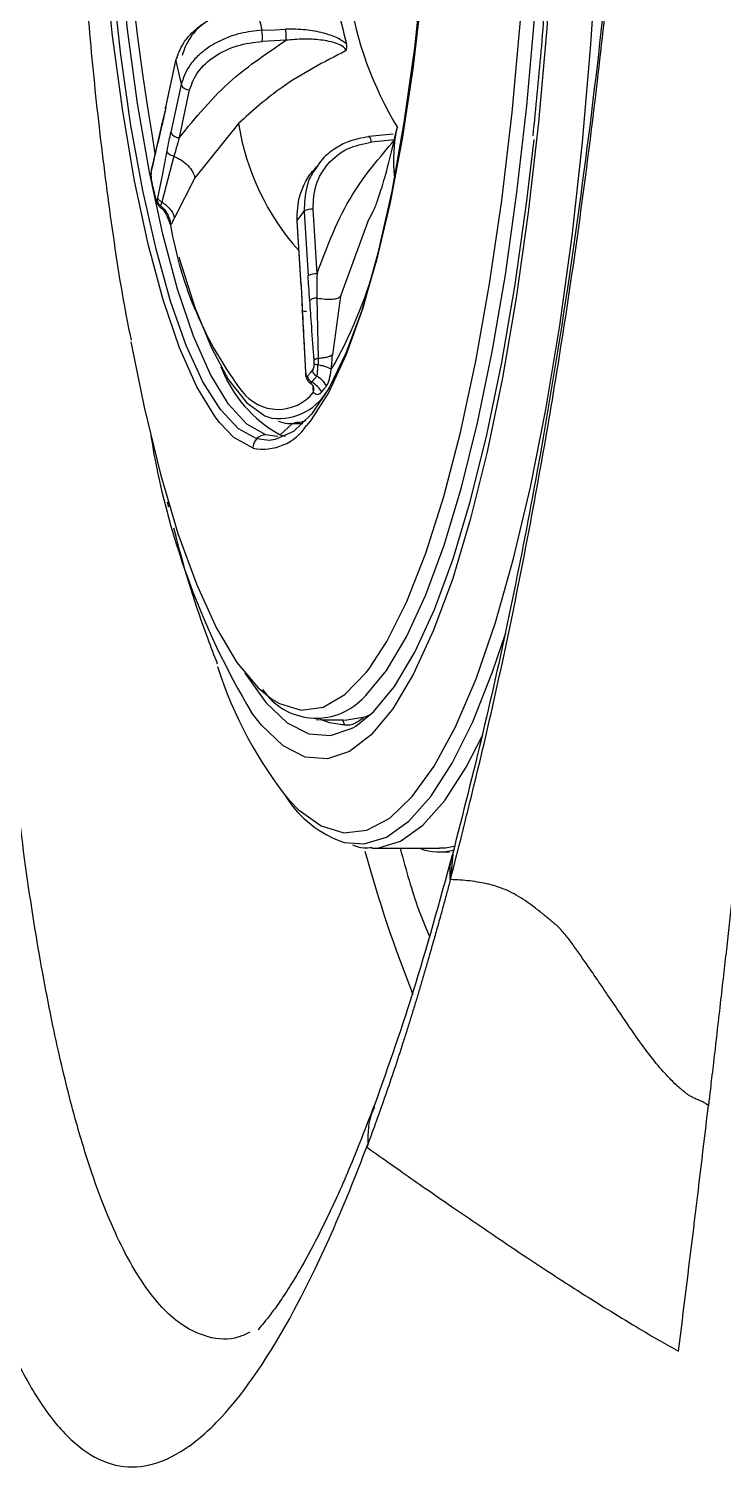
# Model space of a CAD drawing. Extents: x 525 to 613, y 487 to 635.
# Drawn here: x 602.63 to 603.692, y 541.475 to 543.681 of the extents above; entities that cross this region are included whole.
import ezdxf

# ---------------------------------------------------------------- set-up
doc = ezdxf.new("R2010")
doc.units = 0
doc.header["$MEASUREMENT"] = 0
doc.layers.add('1', color=4, linetype='Continuous')
doc.layers.add('STD TEST', color=3, linetype='Continuous')

# ---------------------------------------------------------------- blocks, each defined once
blk = doc.blocks.new('2023 VANGUARD')
at = {"layer": '1', "color": 3, "linetype": 'Continuous', "lineweight": 25}
for p, q in [((34.0636, -49.0274), (34.0272, -49.0291)), ((33.8949, -49.0564), (33.8792, -49.1297)), ((33.8792, -49.1322), (33.8949, -49.0589)), ((33.9029, -49.0949), (33.8873, -49.1682)), ((33.9003, -49.1764), (33.916, -49.1031)), ((33.8794, -49.1301), (33.8735, -49.1554)), ((33.8735, -49.1554), (33.8579, -49.2223)), ((33.9907, -49.1548), (33.9241, -49.2378)), ((34.2275, -49.1712), (34.1906, -49.1747)), ((34.2296, -49.1799), (34.1939, -49.1833)), ((33.892, -49.2049), (33.8734, -49.2751)), ((33.9241, -49.2378), (33.8926, -49.2994)), ((34.1103, -49.2207), (34.1067, -49.2254)), ((33.8583, -49.2464), (33.8638, -49.2708)), ((33.8836, -49.3024), (33.8868, -49.3102)), ((34.0801, -49.3038), (34.0861, -49.4026)), ((34.0864, -49.4019), (34.0804, -49.3031)), ((34.0912, -49.2893), (34.0972, -49.388)), ((34.1109, -49.3848), (34.1049, -49.2861)), ((34.1885, -49.3046), (34.1468, -49.4193)), ((34.1885, -49.3046), (34.1957, -49.2914)), ((34.087, -49.412), (34.0884, -49.4413)), ((34.1108, -49.4219), (34.1127, -49.5144)), ((34.1468, -49.4193), (34.1344, -49.509)), ((34.0884, -49.4413), (34.0931, -49.5348)), ((34.0982, -49.5502), (34.1054, -49.557)), ((34.0732, -49.6141), (34.0544, -49.6313)), ((34.0707, -49.6141), (34.0892, -49.6141)), ((34.0795, -49.6134), (34.0941, -49.6092)), ((34.0493, -49.6338), (34.0325, -49.6313)), ((34.0508, -49.6337), (34.0493, -49.6335)), ((34.0544, -49.6313), (34.0629, -49.6332)), ((34.0378, -49.6398), (34.0186, -49.6373)), ((33.8817, -49.7341), (33.8835, -49.7415)), ((34.1096, -50.0669), (34.1563, -50.0678)), ((34.124, -50.0672), (34.1255, -50.0679)), ((34.1507, -50.0679), (34.1255, -50.0679)), ((34.1487, -50.0748), (34.1529, -50.0748)), ((34.1487, -50.0748), (34.1602, -50.0757)), ((34.1529, -50.0748), (34.1506, -50.0675)), ((34.1552, -50.0756), (34.1529, -50.0757)), ((34.1952, -50.2642), (34.2984, -50.2642)), ((34.2984, -50.2696), (34.3135, -50.2696)), ((34.3185, -50.2732), (34.315, -50.3118))]:
    blk.add_line(p, q, dxfattribs=at)
at = {"layer": '1', "color": 3, "linetype": 'Continuous', "lineweight": 25, "flags": 128}
for points in [[(34.0186, -49.6373), (33.9905, -49.6219), (33.963, -49.5927), (33.9364, -49.5501), (33.9109, -49.4945), (33.8869, -49.4266), (33.8646, -49.3472), (33.8443, -49.2572), (33.8262, -49.1577), (33.8106, -49.0498), (33.7977, -48.9348)], [(34.2262, -47.6298), (34.2267, -47.6321), (34.2447, -47.7316), (34.2603, -47.8395), (34.2733, -47.9545), (34.2834, -48.0752), (34.2907, -48.2003), (34.295, -48.3282), (34.2962, -48.4575), (34.2944, -48.5866), (34.2895, -48.7141), (34.2817, -48.8384), (34.2709, -48.9581), (34.2574, -49.0718), (34.2413, -49.1781), (34.2228, -49.2758), (34.2021, -49.3638), (34.1795, -49.441), (34.1551, -49.5065), (34.1294, -49.5596), (34.1025, -49.5996), (34.0749, -49.6261), (34.0468, -49.6387), (34.0378, -49.6398)], [(33.9615, -49.6126), (33.9548, -49.6039), (33.927, -49.5579), (33.9004, -49.498), (33.8755, -49.4249), (33.8525, -49.3394), (33.8318, -49.2426), (33.8136, -49.1358), (33.798, -49.0204), (33.7854, -48.8976), (33.7759, -48.7692), (33.7696, -48.6367), (33.7665, -48.5018), (33.7668, -48.3662)], [(34.0325, -49.6313), (34.0036, -49.6152), (33.9753, -49.5844), (33.9479, -49.5392), (33.9218, -49.4803), (33.8973, -49.4084), (33.8747, -49.3243), (33.8543, -49.2292), (33.8364, -49.1242), (33.8211, -49.0107), (33.8087, -48.89), (33.7994, -48.7638), (33.7931, -48.6335), (33.7901, -48.5009), (33.7904, -48.3675)], [(34.2934, -48.5231), (34.2898, -48.6577), (34.283, -48.7897), (34.273, -48.9173), (34.2599, -49.039), (34.2439, -49.1532), (34.2253, -49.2585), (34.2042, -49.3535), (34.1809, -49.4372), (34.1557, -49.5083), (34.1289, -49.5661), (34.1009, -49.6098), (34.0949, -49.6171)], [(34.4831, -48.5538), (34.4793, -48.7084), (34.4725, -48.8607), (34.4626, -49.0094), (34.4497, -49.1533), (34.4341, -49.2912), (34.4157, -49.4218), (34.3947, -49.5441), (34.3714, -49.6571), (34.3459, -49.7596), (34.3185, -49.851), (34.2893, -49.9304), (34.2587, -49.9971), (34.2268, -50.0505), (34.194, -50.0903), (34.1606, -50.116), (34.1267, -50.1274), (34.0928, -50.1245), (34.0591, -50.1073), (34.0259, -50.0759), (34.0104, -50.0561)], [(34.1799, -50.0359), (34.1856, -50.0305), (34.2172, -49.9922), (34.2479, -49.9407), (34.2774, -49.8764), (34.3055, -49.8), (34.332, -49.7119), (34.3565, -49.613), (34.379, -49.5042), (34.3992, -49.3863), (34.4169, -49.2604), (34.432, -49.1276), (34.4444, -48.9889), (34.4539, -48.8455), (34.4605, -48.6988), (34.4641, -48.5499)], [(34.19, -49.9901), (34.2176, -49.9478), (34.2482, -49.8866), (34.2774, -49.8124), (34.305, -49.7258), (34.3306, -49.6276), (34.354, -49.5187), (34.3751, -49.4), (34.3937, -49.2727), (34.4095, -49.1379), (34.4224, -48.9969), (34.4324, -48.8508), (34.4392, -48.701), (34.443, -48.549)], [(34.0701, -50.1927), (34.0823, -50.205), (34.117, -50.2298), (34.1521, -50.2403), (34.1873, -50.2363), (34.2222, -50.2178), (34.2566, -50.1851), (34.2903, -50.1384), (34.3229, -50.0781), (34.3542, -50.0046), (34.3839, -49.9185), (34.4118, -49.8206), (34.4377, -49.7115), (34.4613, -49.5923), (34.4826, -49.4639), (34.5012, -49.3272), (34.5171, -49.1834), (34.5301, -49.0337), (34.5401, -48.8793), (34.5471, -48.7213), (34.5509, -48.5611)], [(34.0264, -49.0121), (34.0468, -49.0112), (34.0628, -49.0105)], [(33.8792, -49.1322), (33.8791, -49.1306), (33.8792, -49.1297)], [(34.1701, -50.0771), (34.1973, -50.0553), (34.2294, -50.0164), (34.2605, -49.9641), (34.2905, -49.8988), (34.3191, -49.8211), (34.3459, -49.7317), (34.3709, -49.6313), (34.3937, -49.5207), (34.4142, -49.401), (34.4322, -49.2732), (34.4433, -49.1791)], [(34.1906, -49.1747), (34.1904, -49.1748), (34.1899, -49.1753)], [(34.0801, -49.3038), (34.0801, -49.3037), (34.0804, -49.3031)], [(33.8999, -49.3593), (33.9007, -49.3622), (33.9241, -49.4365), (33.9492, -49.4983), (33.9756, -49.5469), (34.003, -49.5816), (34.0311, -49.602), (34.042, -49.606)], [(34.0864, -49.4019), (34.0861, -49.4025), (34.0861, -49.4026)], [(34.0861, -49.4026), (34.0863, -49.4031), (34.0865, -49.4033)], [(33.8261, -49.4892), (33.8464, -49.5892), (33.8713, -49.6914), (33.8981, -49.7823), (33.9268, -49.8611), (33.9569, -49.9271), (33.9882, -49.9796), (34.0206, -50.0183), (34.0419, -50.0358)], [(34.013, -49.6516), (33.9836, -49.6352), (33.9615, -49.6126)], [(34.0707, -49.6141), (34.0736, -49.6141), (34.0795, -49.6134)], [(34.1527, -50.2551), (34.183, -50.2573), (34.2174, -50.2469), (34.2515, -50.2227), (34.285, -50.1851), (34.3177, -50.1341), (34.3493, -50.0704), (34.3795, -49.9942), (34.3996, -49.9345)], [(34.0006, -49.9962), (34.001, -49.9968), (34.0327, -50.0412), (34.0652, -50.0719), (34.0982, -50.0888), (34.1314, -50.0916), (34.1645, -50.0804), (34.1701, -50.0771)], [(34.0419, -50.0358), (34.0535, -50.0427), (34.0868, -50.0526), (34.1202, -50.048), (34.1533, -50.0288), (34.1859, -49.9953), (34.19, -49.9901)], [(34.1529, -50.0757), (34.1298, -50.0722), (34.1164, -50.0671)], [(34.1923, -50.06), (34.1843, -50.0632), (34.1563, -50.0678)], [(34.1953, -50.2642), (34.204, -50.2637), (34.2386, -50.2533), (34.2728, -50.229), (34.3064, -50.1912), (34.3392, -50.1401), (34.3644, -50.0905)], [(34.3228, -50.2607), (34.3073, -50.2637), (34.2984, -50.2642)], [(34.3149, -50.312), (34.3148, -50.2911), (34.3177, -50.275)]]:
    blk.add_lwpolyline(points, dxfattribs=at)
at = {"layer": '1', "color": 3, "linetype": 'Continuous', "lineweight": 25}
for centre, radius, start, end in [((38.2708, -48.4522), 4.471, 177.0679, 189.6381), ((35.2827, -48.7114), 1.2917, 191.6919, 193.4608), ((35.2815, -48.7314), 1.1651, 191.872, 195.0022), ((34.7048, -48.8746), 0.551, 188.5832, 211.2964), ((33.9573, -49.0239), 0.0701, 355.8022, 9.7204), ((33.9008, -49.0577), 0.006, 123.508, 191.7397), ((35.3532, -48.7524), 1.4902, 191.8679, 193.2848), ((33.9152, -49.0899), 0.0133, 202.0791, 273.3533), ((33.8996, -49.1632), 0.0133, 202.0794, 273.354), ((34.3672, -49.0955), 0.3811, 188.9443, 221.7512), ((34.477, -49.2109), 0.249, 168.1488, 186.0876), ((34.1845, -49.182), 0.0095, 352.0678, 49.9171), ((33.9583, -49.1968), 0.1619, 318.9589, 325.1851), ((34.103, -49.3088), 0.0229, 85.1475, 121.0037), ((34.4672, -49.2118), 0.5888, 189.6278, 216.8787), ((33.5409, -49.1899), 0.6833, 330.0125, 344.6958), ((34.109, -49.4076), 0.0229, 85.1473, 121.0034), ((34.1515, -49.4555), 0.2009, 200.9271, 241.0974), ((34.0514, -49.523), 0.0693, 217.3932, 320.9978), ((34.0515, -49.5183), 0.0882, 263.8501, 333.0982), ((35.0479, -49.4392), 1.207, 189.2341, 210.7358), ((34.0281, -49.573), 0.0801, 259.1173, 326.5685), ((34.0325, -49.6506), 0.0193, 90.2228, 136.3731), ((34.0331, -49.6512), 0.0202, 136.2137, 181.0018), ((34.5554, -49.7983), 0.6254, 197.4458, 219.0991), ((34.1098, -49.966), 0.099, 213.9729, 315.0775), ((34.2055, -50.0956), 0.1681, 212.1745, 251.6878), ((36.1669, -49.7264), 2.0555, 195.2954, 201.741), ((34.2984, -50.1795), 0.0901, 250.0308, 284.6459)]:
    blk.add_arc(centre, radius, start, end, dxfattribs=at)
for points, knots in [([(35.0078, -45.5697), (35.0077, -45.7831), (35.0062, -45.9963), (35, -46.4227), (34.9953, -46.6358), (34.9765, -47.275), (34.9577, -47.7009), (34.9076, -48.5536), (34.8761, -48.9804), (34.8203, -49.6145), (34.8002, -49.8251), (34.7724, -50.0944), (34.7638, -50.1755), (34.7554, -50.2544), (34.7497, -50.3063), (34.747, -50.3318), (34.7414, -50.382), (34.7373, -50.4195), (34.7327, -50.4604), (34.7294, -50.4887), (34.7277, -50.5036), (34.7225, -50.5496), (34.7188, -50.5813), (34.7144, -50.6194), (34.7124, -50.6361), (34.7111, -50.6474), (34.7104, -50.6536), (34.7101, -50.6559), (34.7099, -50.6578)], [0, 0, 0, 0, 0.125, 0.125, 0.25, 0.25, 0.5, 0.5, 0.75, 0.75, 0.875, 0.875, 0.90625, 0.921875, 0.921875, 0.9375, 0.9375, 0.953125, 0.960938, 0.960938, 0.96875, 0.96875, 0.984375, 0.984375, 0.992188, 0.996094, 0.996094, 1, 1, 1, 1]), ([(34.315, -50.3118), (34.3211, -50.2888), (34.3271, -50.2652), (34.3334, -50.2405), (34.3337, -50.2391), (34.3345, -50.2361), (34.3349, -50.2342), (34.3361, -50.2291), (34.3368, -50.2261), (34.3391, -50.2169), (34.3406, -50.2109), (34.3451, -50.1929), (34.3481, -50.1808), (34.3629, -50.1201), (34.3745, -50.0708), (34.4081, -49.9193), (34.4293, -49.8133), (34.4692, -49.5926), (34.4876, -49.4794), (34.5208, -49.2492), (34.5357, -49.1318), (34.5622, -48.8927), (34.5739, -48.7701), (34.5931, -48.5266), (34.6008, -48.4053), (34.6123, -48.1638), (34.6162, -48.0435), (34.62, -47.8041), (34.62, -47.6868), (34.6159, -47.4592), (34.612, -47.3486), (34.6003, -47.1337), (34.5925, -47.0287), (34.564, -46.7321), (34.5382, -46.5561), (34.4735, -46.2494), (34.4359, -46.1252), (34.3725, -45.9826), (34.3501, -45.9424), (34.304, -45.8791), (34.2804, -45.8558), (34.2317, -45.8254), (34.2067, -45.8184), (34.1555, -45.8214), (34.1299, -45.8313), (34.0785, -45.8676), (34.0528, -45.8938), (34.001, -45.9629), (33.975, -46.0061), (33.9244, -46.1064), (33.8995, -46.1639), (33.8629, -46.2608), (33.8508, -46.295), (33.8268, -46.3669), (33.8149, -46.4048), (33.7564, -46.6021), (33.7133, -46.7819), (33.6638, -47.0338), (33.6541, -47.0857), (33.6353, -47.1914), (33.6262, -47.245), (33.5999, -47.4082), (33.5836, -47.52), (33.561, -47.6922), (33.5538, -47.7503), (33.5399, -47.8682), (33.5333, -47.9281), (33.5145, -48.1086), (33.5034, -48.2292), (33.4843, -48.4713), (33.4762, -48.5926), (33.4662, -48.7752), (33.4632, -48.8363), (33.458, -48.9574), (33.4558, -49.0174), (33.4522, -49.1362), (33.4509, -49.1951), (33.4495, -49.2819), (33.4491, -49.3105), (33.4485, -49.3538), (33.4484, -49.3682), (33.4481, -49.3973), (33.448, -49.4116), (33.4479, -49.4346), (33.4478, -49.443), (33.4478, -49.4593), (33.448, -49.4658), (33.4484, -49.4868), (33.4487, -49.5009), (33.4496, -49.5432), (33.4503, -49.5713), (33.4528, -49.655), (33.4549, -49.7101), (33.4575, -49.7646)], [0, 0, 0, 0, 0.007813, 0.007813, 0.008301, 0.008301, 0.008789, 0.008789, 0.009766, 0.009766, 0.011719, 0.011719, 0.015625, 0.015625, 0.03125, 0.03125, 0.0625, 0.0625, 0.09375, 0.09375, 0.125, 0.125, 0.15625, 0.15625, 0.1875, 0.1875, 0.21875, 0.21875, 0.25, 0.25, 0.28125, 0.28125, 0.3125, 0.3125, 0.375, 0.375, 0.4375, 0.4375, 0.46875, 0.46875, 0.5, 0.5, 0.53125, 0.53125, 0.5625, 0.5625, 0.59375, 0.59375, 0.625, 0.625, 0.65625, 0.65625, 0.671875, 0.671875, 0.6875, 0.6875, 0.75, 0.75, 0.765625, 0.765625, 0.78125, 0.78125, 0.8125, 0.8125, 0.828125, 0.828125, 0.84375, 0.84375, 0.875, 0.875, 0.90625, 0.90625, 0.921875, 0.921875, 0.9375, 0.9375, 0.953125, 0.953125, 0.960937, 0.960937, 0.964844, 0.964844, 0.96875, 0.96875, 0.970703, 0.970703, 0.972656, 0.972656, 0.976562, 0.976562, 0.984375, 0.984375, 1, 1, 1, 1]), ([(33.6397, -49.6728), (33.638, -49.6229), (33.6346, -49.5226), (33.6315, -49.3665), (33.635, -49.2066), (33.6404, -49.0404), (33.6477, -48.8746), (33.6572, -48.7067), (33.6683, -48.5423), (33.6833, -48.3537), (33.7027, -48.1475), (33.7271, -47.9273), (33.7591, -47.6774), (33.8005, -47.403), (33.8534, -47.1141), (33.9112, -46.8517), (33.9668, -46.6449), (34.0182, -46.4854), (34.064, -46.3647), (34.1179, -46.2463), (34.1805, -46.1423), (34.2434, -46.0766), (34.2986, -46.0495), (34.3365, -46.0438), (34.3581, -46.0535), (34.3644, -46.0564)], [0, 0, 0, 0, 0.031903, 0.064183, 0.096039, 0.127949, 0.16218, 0.19234, 0.224594, 0.256365, 0.300365, 0.343172, 0.384805, 0.449361, 0.513053, 0.576291, 0.640041, 0.682863, 0.72594, 0.769283, 0.831973, 0.895632, 0.938644, 0.982114, 1, 1, 1, 1]), ([(34.3712, -46.0575), (34.3708, -46.0574), (34.368, -46.0565), (34.3746, -46.0649), (34.3923, -46.0949), (34.4139, -46.1399), (34.4381, -46.2015), (34.465, -46.2853), (34.4913, -46.3856), (34.5142, -46.4917), (34.5334, -46.5971), (34.5495, -46.7), (34.5641, -46.8098), (34.5775, -46.9302), (34.5895, -47.0614), (34.5998, -47.2056), (34.6087, -47.3762), (34.615, -47.5803), (34.6167, -47.8213), (34.6124, -48.0727), (34.6021, -48.3268), (34.5867, -48.5771), (34.5642, -48.8444), (34.5337, -49.1251), (34.4943, -49.4151), (34.4512, -49.6743), (34.4072, -49.8997), (34.3645, -50.0921), (34.3338, -50.2121), (34.3181, -50.2734)], [0, 0, 0, 0, 0.0069333, 0.0434323, 0.0729031, 0.1002979, 0.1362254, 0.1716352, 0.205769, 0.2413359, 0.2702476, 0.2943547, 0.3208509, 0.3505301, 0.377809, 0.4075772, 0.44199, 0.4817545, 0.5271877, 0.5783649, 0.6200715, 0.664829, 0.7130184, 0.764177, 0.8181366, 0.8755975, 0.9156528, 0.9569035, 1, 1, 1, 1]), ([(33.7392, -48.347), (33.7391, -48.3521), (33.7378, -48.4086), (33.7384, -48.5172), (33.7415, -48.6719), (33.7485, -48.8262), (33.7591, -48.9801), (33.7736, -49.1343), (33.7931, -49.2896), (33.8104, -49.4076), (33.8235, -49.4725), (33.8264, -49.4866)], [0, 0, 0, 0, 0.012815, 0.142958, 0.273142, 0.403999, 0.536524, 0.671947, 0.811958, 0.959119, 1, 1, 1, 1]), ([(34.4771, -48.5524), (34.4767, -48.5775), (34.4755, -48.6502), (34.4714, -48.7696), (34.4639, -48.9089), (34.4541, -49.0445), (34.4454, -49.1308), (34.4411, -49.1736)], [0, 0, 0, 0, 0.116521, 0.338117, 0.559723, 0.78126, 1, 1, 1, 1]), ([(33.8949, -49.0589), (33.8981, -49.0495), (33.9031, -49.0347), (33.9194, -49.0155), (33.9377, -49.0002), (33.9603, -48.9876), (33.9878, -48.9773), (34.0068, -48.9747), (34.0177, -48.9732)], [0, 0, 0, 0, 0.223173, 0.354792, 0.499492, 0.670253, 0.81071, 1, 1, 1, 1]), ([(33.9641, -48.9876), (33.9566, -48.9911), (33.9373, -48.9999), (33.9146, -49.0226), (33.9077, -49.0413), (33.9043, -49.0506)], [0, 0, 0, 0, 0.241998, 0.62174, 1, 1, 1, 1]), ([(34.0264, -49.0121), (34.0154, -49.0133), (33.9963, -49.0153), (33.9687, -49.0247), (33.9459, -49.0367), (33.9276, -49.0517), (33.9112, -49.0706), (33.9061, -49.0855), (33.9029, -49.0949)], [0, 0, 0, 0, 0.189178, 0.329349, 0.49967, 0.644705, 0.776575, 1, 1, 1, 1]), ([(34.1561, -49.033), (34.1516, -49.0298), (34.1416, -49.0227), (34.1195, -49.0157), (34.0927, -49.0105), (34.0732, -49.0105), (34.0628, -49.0105)], [0, 0, 0, 0, 0.192524, 0.423609, 0.694681, 1, 1, 1, 1]), ([(33.9003, -49.1764), (33.9253, -49.1456), (33.9698, -49.0905), (34.035, -49.0467), (34.0636, -49.0274)], [0, 0, 0, 0, 0.5597984, 1, 1, 1, 1]), ([(33.916, -49.1031), (33.9194, -49.0937), (33.9262, -49.075), (33.9529, -49.0511), (33.9879, -49.0339), (34.0141, -49.0307), (34.0272, -49.0291)], [0, 0, 0, 0, 0.249644, 0.500118, 0.750531, 1, 1, 1, 1]), ([(34.1556, -49.0431), (34.155, -49.0419), (34.1539, -49.0397), (34.149, -49.0358), (34.1372, -49.0304), (34.1165, -49.0265), (34.0902, -49.0248), (34.0725, -49.0266), (34.0636, -49.0274)], [0, 0, 0, 0, 0.055233, 0.112021, 0.232223, 0.484688, 0.742737, 1, 1, 1, 1]), ([(34.1556, -49.0431), (34.156, -49.0413), (34.157, -49.0377), (34.1564, -49.0345), (34.1561, -49.033)], [0, 0, 0, 0, 0.492897, 1, 1, 1, 1]), ([(34.1556, -49.0431), (34.1214, -49.0608), (34.0596, -49.0929), (34.012, -49.1356), (33.9907, -49.1548)], [0, 0, 0, 0, 0.5525, 1, 1, 1, 1]), ([(33.8792, -49.1322), (33.8781, -49.1374), (33.8761, -49.1467), (33.8739, -49.1556), (33.873, -49.1595)], [0, 0, 0, 0, 0.559985, 1, 1, 1, 1]), ([(33.873, -49.1595), (33.8701, -49.1716), (33.8649, -49.1932), (33.86, -49.2156), (33.8578, -49.2255)], [0, 0, 0, 0, 0.5599965, 1, 1, 1, 1]), ([(33.8742, -49.1544), (33.8737, -49.1551), (33.8727, -49.1567), (33.8729, -49.1585), (33.873, -49.1595)], [0, 0, 0, 0, 0.483709, 1, 1, 1, 1]), ([(33.8815, -49.1974), (33.8825, -49.1918), (33.8844, -49.1819), (33.8864, -49.1724), (33.8873, -49.1682)], [0, 0, 0, 0, 0.559985, 1, 1, 1, 1]), ([(34.2334, -49.1593), (34.2309, -49.1703), (34.2244, -49.2), (34.2145, -49.2374), (34.2048, -49.2683), (34.1987, -49.2851), (34.1953, -49.2922), (34.1961, -49.2906), (34.1962, -49.2904)], [0, 0, 0, 0, 0.146697, 0.394001, 0.602193, 0.79553, 0.975166, 1, 1, 1, 1]), ([(33.9003, -49.1764), (33.8987, -49.1816), (33.8958, -49.1909), (33.8932, -49.2006), (33.892, -49.2049)], [0, 0, 0, 0, 0.558531, 1, 1, 1, 1]), ([(34.1049, -49.2861), (34.1055, -49.2734), (34.1068, -49.248), (34.1264, -49.2152), (34.1561, -49.191), (34.1813, -49.1859), (34.1939, -49.1833)], [0, 0, 0, 0, 0.249644, 0.500118, 0.750531, 1, 1, 1, 1]), ([(34.1899, -49.1753), (34.1793, -49.1771), (34.1608, -49.1803), (34.1362, -49.1938), (34.1191, -49.2079), (34.1115, -49.2198), (34.109, -49.2237)], [0, 0, 0, 0, 0.323868, 0.563836, 0.855422, 1, 1, 1, 1]), ([(34.1109, -49.3848), (34.1267, -49.3427), (34.1548, -49.2674), (34.2068, -49.2067), (34.2296, -49.1799)], [0, 0, 0, 0, 0.5597984, 1, 1, 1, 1]), ([(33.8674, -49.2687), (33.8701, -49.2556), (33.8748, -49.2322), (33.8794, -49.2081), (33.8815, -49.1974)], [0, 0, 0, 0, 0.559998, 1, 1, 1, 1]), ([(33.892, -49.2049), (33.8907, -49.2046), (33.8882, -49.204), (33.8849, -49.2022), (33.8824, -49.1999), (33.8818, -49.1982), (33.8815, -49.1974)], [0, 0, 0, 0, 0.243098, 0.5, 0.756902, 1, 1, 1, 1]), ([(33.892, -49.2049), (33.8958, -49.2067), (33.9037, -49.2105), (33.9137, -49.2189), (33.9211, -49.2283), (33.9231, -49.2343), (33.924, -49.2373)], [0, 0, 0, 0, 0.25014, 0.509445, 0.763638, 1, 1, 1, 1]), ([(33.8569, -49.2289), (33.8569, -49.2306), (33.8567, -49.2339), (33.857, -49.2389), (33.8576, -49.2431), (33.8581, -49.2454), (33.8584, -49.2465)], [0, 0, 0, 0, 0.274401, 0.526047, 0.769779, 1, 1, 1, 1]), ([(33.8579, -49.2223), (33.8577, -49.2234), (33.8573, -49.2254), (33.857, -49.2278), (33.8569, -49.229)], [0, 0, 0, 0, 0.506939, 1, 1, 1, 1]), ([(33.8581, -49.2431), (33.8579, -49.242), (33.8575, -49.2398), (33.8571, -49.2363), (33.857, -49.233), (33.8571, -49.2311), (33.8571, -49.2302)], [0, 0, 0, 0, 0.316237, 0.605106, 0.810922, 1, 1, 1, 1]), ([(33.8578, -49.2255), (33.8576, -49.2263), (33.8573, -49.2277), (33.8572, -49.2295), (33.8571, -49.2302)], [0, 0, 0, 0, 0.557139, 1, 1, 1, 1]), ([(33.924, -49.2373), (33.9241, -49.2374), (33.9241, -49.2376), (33.9241, -49.2378), (33.9241, -49.2378)], [0, 0, 0, 0, 0.5609952, 1, 1, 1, 1]), ([(34.0804, -49.3031), (34.0808, -49.2905), (34.0814, -49.2704), (34.0924, -49.2452), (34.1002, -49.2312), (34.1066, -49.2257), (34.107, -49.2253)], [0, 0, 0, 0, 0.438068, 0.696422, 0.980456, 1, 1, 1, 1]), ([(34.109, -49.2237), (34.1071, -49.2264), (34.1008, -49.2349), (34.0925, -49.2568), (34.0917, -49.2767), (34.0912, -49.2893)], [0, 0, 0, 0, 0.145676, 0.462763, 1, 1, 1, 1]), ([(33.8635, -49.2675), (33.8625, -49.2629), (33.8607, -49.2548), (33.8589, -49.2467), (33.8581, -49.2431)], [0, 0, 0, 0, 0.56, 1, 1, 1, 1]), ([(33.8677, -49.2748), (33.867, -49.2744), (33.8655, -49.2735), (33.8641, -49.2717), (33.8633, -49.2697), (33.8635, -49.2682), (33.8635, -49.2675)], [0, 0, 0, 0, 0.245697, 0.5, 0.754303, 1, 1, 1, 1]), ([(33.8664, -49.2718), (33.8661, -49.2721), (33.8656, -49.2726), (33.8646, -49.2712), (33.8639, -49.2689), (33.8635, -49.2675)], [0, 0, 0, 0, 0.2433451, 0.5159671, 1, 1, 1, 1]), ([(33.8638, -49.2708), (33.8641, -49.2718), (33.8648, -49.2739), (33.8661, -49.2768), (33.8676, -49.2794), (33.8686, -49.2806), (33.8691, -49.2812)], [0, 0, 0, 0, 0.232182, 0.477003, 0.731479, 1, 1, 1, 1]), ([(33.8664, -49.2718), (33.8666, -49.2714), (33.867, -49.2706), (33.8673, -49.2693), (33.8674, -49.2687)], [0, 0, 0, 0, 0.562763, 1, 1, 1, 1]), ([(33.8712, -49.2803), (33.8705, -49.2797), (33.8692, -49.2786), (33.8678, -49.2765), (33.8667, -49.2742), (33.8665, -49.2726), (33.8664, -49.2718)], [0, 0, 0, 0, 0.247007, 0.5, 0.752993, 1, 1, 1, 1]), ([(33.8734, -49.2751), (33.8726, -49.2747), (33.8711, -49.2739), (33.8693, -49.2723), (33.868, -49.2705), (33.8676, -49.2693), (33.8674, -49.2687)], [0, 0, 0, 0, 0.246698, 0.5, 0.753302, 1, 1, 1, 1]), ([(33.8682, -49.2803), (33.8718, -49.2834), (33.879, -49.2895), (33.882, -49.2984), (33.8835, -49.3027)], [0, 0, 0, 0, 0.506859, 1, 1, 1, 1]), ([(33.8693, -49.2811), (33.8694, -49.2813), (33.8698, -49.282), (33.8706, -49.281), (33.8712, -49.2803)], [0, 0, 0, 0, 0.28405, 1, 1, 1, 1]), ([(33.8734, -49.2751), (33.873, -49.2762), (33.8723, -49.2784), (33.8716, -49.2797), (33.8712, -49.2803)], [0, 0, 0, 0, 0.503013, 1, 1, 1, 1]), ([(33.8712, -49.2803), (33.8734, -49.2823), (33.8778, -49.2863), (33.8826, -49.2938), (33.8859, -49.3019), (33.8865, -49.3075), (33.8868, -49.3102)], [0, 0, 0, 0, 0.249676, 0.503855, 0.756033, 1, 1, 1, 1]), ([(33.8734, -49.2751), (33.8759, -49.2767), (33.8808, -49.28), (33.8866, -49.2862), (33.8909, -49.2927), (33.8921, -49.2972), (33.8926, -49.2994)], [0, 0, 0, 0, 0.249775, 0.504218, 0.756467, 1, 1, 1, 1]), ([(33.8868, -49.3102), (33.8878, -49.309), (33.8897, -49.3065), (33.8917, -49.3017), (33.8926, -49.2994)], [0, 0, 0, 0, 0.504199, 1, 1, 1, 1]), ([(34.0998, -49.4257), (34.0993, -49.4187), (34.0984, -49.4062), (34.0976, -49.3936), (34.0972, -49.388)], [0, 0, 0, 0, 0.559985, 1, 1, 1, 1]), ([(34.1109, -49.3848), (34.1108, -49.3918), (34.1107, -49.4042), (34.1108, -49.4165), (34.1108, -49.4219)], [0, 0, 0, 0, 0.558531, 1, 1, 1, 1]), ([(34.0864, -49.4019), (34.0868, -49.409), (34.0876, -49.4218), (34.0882, -49.4346), (34.0884, -49.4403)], [0, 0, 0, 0, 0.559985, 1, 1, 1, 1]), ([(34.1108, -49.4219), (34.1096, -49.422), (34.107, -49.4223), (34.1036, -49.4232), (34.101, -49.4244), (34.1002, -49.4253), (34.0998, -49.4257)], [0, 0, 0, 0, 0.243098, 0.5, 0.756902, 1, 1, 1, 1]), ([(34.1063, -49.5171), (34.1051, -49.4999), (34.1031, -49.4693), (34.1008, -49.439), (34.0998, -49.4257)], [0, 0, 0, 0, 0.559998, 1, 1, 1, 1]), ([(34.1108, -49.4219), (34.1151, -49.4226), (34.1238, -49.4239), (34.135, -49.4239), (34.1433, -49.4224), (34.1457, -49.4203), (34.1468, -49.4193)], [0, 0, 0, 0, 0.250711, 0.510511, 0.764609, 1, 1, 1, 1]), ([(34.0946, -49.4427), (34.0936, -49.4426), (34.0914, -49.4424), (34.0891, -49.4418), (34.088, -49.4411), (34.0883, -49.4406), (34.0884, -49.4403)], [0, 0, 0, 0, 0.243098, 0.5, 0.756902, 1, 1, 1, 1]), ([(34.0884, -49.4403), (34.0893, -49.4578), (34.0908, -49.4891), (34.0925, -49.5201), (34.0933, -49.5338)], [0, 0, 0, 0, 0.559997, 1, 1, 1, 1]), ([(34.1064, -49.5228), (34.1063, -49.5239), (34.1061, -49.5262), (34.1053, -49.5297), (34.1046, -49.531), (34.1041, -49.5318)], [0, 0, 0, 0, 0.24307, 0.51589, 1, 1, 1, 1]), ([(34.1127, -49.5144), (34.112, -49.5146), (34.1104, -49.5149), (34.1085, -49.5156), (34.107, -49.5163), (34.1065, -49.5168), (34.1063, -49.5171)], [0, 0, 0, 0, 0.246698, 0.5, 0.753302, 1, 1, 1, 1]), ([(34.1064, -49.5228), (34.1064, -49.5217), (34.1064, -49.5198), (34.1063, -49.5179), (34.1063, -49.5171)], [0, 0, 0, 0, 0.562739, 1, 1, 1, 1]), ([(34.1124, -49.5243), (34.1117, -49.5242), (34.1102, -49.524), (34.1084, -49.5236), (34.1071, -49.5232), (34.1066, -49.5229), (34.1064, -49.5228)], [0, 0, 0, 0, 0.247007, 0.5, 0.752993, 1, 1, 1, 1]), ([(34.1105, -49.5416), (34.1107, -49.541), (34.1114, -49.5398), (34.1117, -49.5364), (34.1119, -49.5312), (34.1122, -49.5267), (34.1124, -49.5243)], [0, 0, 0, 0, 0.210352, 0.445074, 0.702847, 1, 1, 1, 1]), ([(34.1127, -49.5144), (34.1127, -49.5161), (34.1127, -49.5193), (34.1125, -49.5226), (34.1124, -49.5243)], [0, 0, 0, 0, 0.505655, 1, 1, 1, 1]), ([(34.1327, -49.5314), (34.132, -49.5308), (34.1305, -49.5296), (34.126, -49.5277), (34.12, -49.5259), (34.1149, -49.5248), (34.1124, -49.5243)], [0, 0, 0, 0, 0.243967, 0.496145, 0.750324, 1, 1, 1, 1]), ([(34.1344, -49.509), (34.1336, -49.5096), (34.132, -49.5109), (34.1271, -49.5125), (34.1207, -49.5137), (34.1154, -49.5142), (34.1127, -49.5144)], [0, 0, 0, 0, 0.243533, 0.495782, 0.750225, 1, 1, 1, 1]), ([(34.1327, -49.5314), (34.133, -49.5277), (34.1337, -49.5202), (34.1342, -49.5127), (34.1344, -49.509)], [0, 0, 0, 0, 0.504199, 1, 1, 1, 1]), ([(34.0931, -49.5347), (34.0932, -49.536), (34.0934, -49.5384), (34.0937, -49.5405), (34.0939, -49.5415)], [0, 0, 0, 0, 0.498112, 1, 1, 1, 1]), ([(34.0933, -49.5338), (34.0934, -49.5348), (34.0935, -49.5366), (34.0937, -49.5381), (34.0939, -49.5388)], [0, 0, 0, 0, 0.557135, 1, 1, 1, 1]), ([(34.0965, -49.5447), (34.096, -49.5443), (34.095, -49.5435), (34.094, -49.5421), (34.0936, -49.5405), (34.0938, -49.5393), (34.0939, -49.5388)], [0, 0, 0, 0, 0.247007, 0.5, 0.752993, 1, 1, 1, 1]), ([(34.0968, -49.5412), (34.0965, -49.5415), (34.0958, -49.5421), (34.095, -49.5418), (34.0943, -49.5407), (34.094, -49.5394), (34.0939, -49.5388)], [0, 0, 0, 0, 0.316144, 0.604812, 0.810522, 1, 1, 1, 1]), ([(34.0939, -49.5415), (34.0942, -49.5425), (34.0947, -49.5446), (34.096, -49.5473), (34.0976, -49.5498), (34.0989, -49.5509), (34.0996, -49.5515)], [0, 0, 0, 0, 0.236171, 0.483358, 0.73891, 1, 1, 1, 1]), ([(34.1041, -49.5318), (34.1028, -49.5336), (34.1003, -49.5367), (34.0979, -49.5398), (34.0968, -49.5412)], [0, 0, 0, 0, 0.5599999, 1, 1, 1, 1]), ([(34.1031, -49.551), (34.1023, -49.5505), (34.1005, -49.5494), (34.0986, -49.5469), (34.0972, -49.5441), (34.0969, -49.5422), (34.0968, -49.5412)], [0, 0, 0, 0, 0.245697, 0.5, 0.754303, 1, 1, 1, 1]), ([(34.1031, -49.551), (34.1045, -49.5493), (34.1069, -49.5461), (34.1094, -49.543), (34.1105, -49.5416)], [0, 0, 0, 0, 0.559999, 1, 1, 1, 1]), ([(34.1105, -49.5416), (34.1096, -49.5411), (34.1079, -49.5399), (34.1059, -49.5375), (34.1045, -49.5347), (34.1043, -49.5328), (34.1041, -49.5318)], [0, 0, 0, 0, 0.2456965, 0.5, 0.7543034, 1, 1, 1, 1]), ([(34.1256, -49.5562), (34.1236, -49.5533), (34.1195, -49.5475), (34.1135, -49.5436), (34.1105, -49.5416)], [0, 0, 0, 0, 0.497194, 1, 1, 1, 1]), ([(34.1256, -49.5562), (34.1272, -49.5534), (34.13, -49.548), (34.1318, -49.5367), (34.1327, -49.5314)], [0, 0, 0, 0, 0.531998, 1, 1, 1, 1]), ([(34.0998, -49.5516), (34.1004, -49.5518), (34.1017, -49.5523), (34.1027, -49.5514), (34.1031, -49.551)], [0, 0, 0, 0, 0.527063, 1, 1, 1, 1]), ([(34.1184, -49.5655), (34.1163, -49.5626), (34.1122, -49.5568), (34.1061, -49.553), (34.1031, -49.551)], [0, 0, 0, 0, 0.497192, 1, 1, 1, 1]), ([(34.1043, -49.556), (34.1043, -49.5566), (34.1044, -49.5606), (34.1048, -49.5639), (34.1053, -49.5666)], [0, 0, 0, 0, 0.143321, 1, 1, 1, 1]), ([(34.1055, -49.5658), (34.1058, -49.5639), (34.1063, -49.5608), (34.1055, -49.558), (34.1051, -49.557)], [0, 0, 0, 0, 0.64067, 1, 1, 1, 1]), ([(34.1053, -49.5666), (34.1074, -49.5681), (34.1119, -49.5713), (34.1161, -49.5675), (34.1184, -49.5655)], [0, 0, 0, 0, 0.470056, 1, 1, 1, 1]), ([(34.1053, -49.5666), (34.1053, -49.5665), (34.1054, -49.5662), (34.1054, -49.5659), (34.1055, -49.5658)], [0, 0, 0, 0, 0.559026, 1, 1, 1, 1]), ([(34.1184, -49.5655), (34.1197, -49.5638), (34.1221, -49.5608), (34.1246, -49.5576), (34.1256, -49.5562)], [0, 0, 0, 0, 0.5598445, 1, 1, 1, 1]), ([(34.0514, -49.6102), (34.0562, -49.6119), (34.0663, -49.6155), (34.0767, -49.613), (34.0822, -49.6116)], [0, 0, 0, 0, 0.469274, 1, 1, 1, 1]), ([(33.8915, -49.7737), (33.8927, -49.7783), (33.9069, -49.8359), (33.9286, -49.9047), (33.9533, -49.9689), (33.9582, -49.9816)], [0, 0, 0, 0, 0.065163, 0.81405, 1, 1, 1, 1]), ([(34.1818, -50.065), (34.1784, -50.0672), (34.1677, -50.0744), (34.1602, -50.0766), (34.1543, -50.0755), (34.154, -50.0754)], [0, 0, 0, 0, 0.304621, 0.96092, 1, 1, 1, 1]), ([(34.0082, -51.0047), (34.0026, -51.0074), (33.9806, -51.0181), (33.9437, -51.0144), (33.9034, -50.9956), (33.8696, -50.9638), (33.8416, -50.9271), (33.815, -50.8809), (33.7897, -50.8256), (33.7657, -50.7614), (33.7404, -50.6793), (33.7138, -50.5732), (33.6865, -50.4353), (33.6609, -50.2715), (33.647, -50.1444), (33.6401, -50.0804)], [0, 0, 0, 0, 0.032903, 0.128114, 0.225885, 0.288651, 0.353332, 0.419916, 0.481639, 0.546093, 0.613263, 0.698594, 0.792778, 0.895744, 1, 1, 1, 1]), ([(33.4639, -50.2047), (33.478, -50.3374), (33.4948, -50.4578), (33.5239, -50.6209), (33.5342, -50.6724), (33.5561, -50.7692), (33.5678, -50.8149), (33.6047, -50.9413), (33.6314, -51.0106), (33.6744, -51.0926), (33.6892, -51.1162), (33.72, -51.156), (33.7361, -51.1721), (33.785, -51.2081), (33.8189, -51.216), (33.8718, -51.204), (33.8899, -51.1959), (33.9266, -51.1717), (33.9451, -51.1556), (34.0009, -51.0959), (34.0384, -51.0409), (34.095, -50.9355), (34.1141, -50.8963), (34.1517, -50.8114), (34.1703, -50.7657), (34.1886, -50.7169)], [0, 0, 0, 0, 0.125, 0.125, 0.1875, 0.1875, 0.25, 0.25, 0.375, 0.375, 0.4375, 0.4375, 0.5, 0.5, 0.625, 0.625, 0.6875, 0.6875, 0.75, 0.75, 0.875, 0.875, 0.9375, 0.9375, 1, 1, 1, 1]), ([(34.165, -50.2591), (34.1708, -50.2611), (34.1807, -50.2646), (34.191, -50.2633), (34.1953, -50.2628)], [0, 0, 0, 0, 0.585297, 1, 1, 1, 1]), ([(34.318, -50.2738), (34.2981, -50.346), (34.2584, -50.4903), (34.2163, -50.608), (34.1954, -50.6667)], [0, 0, 0, 0, 0.501065, 1, 1, 1, 1]), ([(34.2381, -50.2642), (34.2472, -50.2972), (34.2611, -50.3479), (34.2769, -50.385), (34.2824, -50.3979)], [0, 0, 0, 0, 0.65306, 1, 1, 1, 1]), ([(34.3149, -50.312), (34.3131, -50.3185), (34.3097, -50.3316), (34.3045, -50.3509), (34.2998, -50.3679), (34.2963, -50.3806), (34.2946, -50.3869), (34.294, -50.389)], [0, 0, 0, 0, 0.249942, 0.499999, 0.750004, 0.915133, 1, 1, 1, 1]), ([(34.7099, -50.6579), (34.7091, -50.6573), (34.7074, -50.656), (34.7047, -50.6543), (34.7017, -50.6527), (34.6988, -50.6512), (34.6957, -50.6499), (34.6918, -50.6482), (34.6871, -50.6461), (34.6825, -50.6437), (34.6786, -50.6413), (34.6744, -50.6382), (34.6695, -50.6341), (34.6619, -50.6276), (34.6525, -50.6185), (34.6376, -50.6026), (34.619, -50.5798), (34.6013, -50.5555), (34.5865, -50.5339), (34.5729, -50.5138), (34.5582, -50.4921), (34.5431, -50.4698), (34.5264, -50.4456), (34.5096, -50.4215), (34.4938, -50.3996), (34.4836, -50.3877), (34.4766, -50.3814), (34.4723, -50.3779), (34.4659, -50.3725), (34.4554, -50.3638), (34.4423, -50.3535), (34.4291, -50.3438), (34.4159, -50.3355), (34.3976, -50.3263), (34.3789, -50.3201), (34.3595, -50.3162), (34.3451, -50.3141), (34.3301, -50.3128), (34.3201, -50.3123), (34.3149, -50.312)], [0, 0, 0, 0, 0.006811, 0.014289, 0.022434, 0.031248, 0.037623, 0.046876, 0.062503, 0.075003, 0.084408, 0.09375, 0.109282, 0.125011, 0.156092, 0.187501, 0.249991, 0.312487, 0.336376, 0.374981, 0.427067, 0.458319, 0.499987, 0.56249, 0.593741, 0.62499, 0.640617, 0.645128, 0.656245, 0.687503, 0.72121, 0.750016, 0.781517, 0.812512, 0.875007, 0.905387, 0.937503, 0.967495, 1, 1, 1, 1]), ([(34.294, -50.389), (34.2918, -50.3965), (34.2878, -50.4107), (34.2837, -50.4249), (34.2818, -50.4315)], [0, 0, 0, 0, 0.531731, 1, 1, 1, 1]), ([(34.2818, -50.4315), (34.28, -50.4377), (34.2764, -50.4502), (34.271, -50.4687), (34.2655, -50.4873), (34.2599, -50.5059), (34.2541, -50.5245), (34.2483, -50.5432), (34.24, -50.5694), (34.2291, -50.6027), (34.2156, -50.6425), (34.2065, -50.6681), (34.202, -50.6809)], [0, 0, 0, 0, 0.068363, 0.137736, 0.208129, 0.27955, 0.352009, 0.425515, 0.500077, 0.666398, 0.833022, 1, 1, 1, 1]), ([(34.1979, -50.659), (34.1852, -50.6922), (34.1599, -50.7575), (34.125, -50.8337), (34.0953, -50.8912), (34.0726, -50.93), (34.0544, -50.9578), (34.0395, -50.9781), (34.0283, -50.9918), (34.0211, -51.0003), (34.021, -51.0009), (34.021, -51.0011)], [0, 0, 0, 0, 0.150102, 0.296211, 0.418378, 0.516677, 0.591875, 0.668759, 0.766617, 0.887954, 1, 1, 1, 1]), ([(34.1987, -50.6608), (34.1975, -50.6631), (34.1887, -50.68), (34.1887, -50.6998), (34.1886, -50.7169)], [0, 0, 0, 0, 0.134467, 1, 1, 1, 1]), ([(34.202, -50.6809), (34.2013, -50.6826), (34.2001, -50.6859), (34.1976, -50.6927), (34.1933, -50.7045), (34.1896, -50.7148), (34.1871, -50.7216)], [0, 0, 0, 0, 0.124999, 0.249999, 0.500001, 1, 1, 1, 1]), ([(34.1871, -50.7216), (34.1954, -50.7275), (34.2138, -50.7404), (34.2438, -50.7615), (34.2788, -50.786), (34.3282, -50.8202), (34.3824, -50.8572), (34.439, -50.8952), (34.4946, -50.9316), (34.5481, -50.9655), (34.5972, -50.9953), (34.6335, -51.0167), (34.6548, -51.0286), (34.6641, -51.0339)], [0, 0, 0, 0, 0.046597, 0.103797, 0.171598, 0.250001, 0.395147, 0.500006, 0.603285, 0.750006, 0.851141, 0.934473, 1, 1, 1, 1])]:
    blk.add_open_spline(points, degree=3, knots=knots, dxfattribs=at)
for points in [[(34.0636, -49.0274), (34.0637, -49.0268), (34.0638, -49.0256), (34.0638, -49.0235), (34.0638, -49.0212), (34.0637, -49.0188), (34.0636, -49.0165), (34.0634, -49.0142), (34.0631, -49.0122), (34.0629, -49.011), (34.0628, -49.0105)], [(34.6641, -51.0339), (34.6798, -50.9086), (34.6951, -50.7832), (34.7099, -50.6578)], [(34.1886, -50.7169), (34.1881, -50.7185), (34.1876, -50.7201), (34.1871, -50.7216)]]:
    blk.add_open_spline(points, degree=3, dxfattribs=at)
blk = doc.blocks.new('2026 Vanguard')
at = {"layer": 'STD TEST', "color": 1}
blk.add_blockref('2023 VANGUARD', (44.1613, 88.209), dxfattribs=at)

msp = doc.modelspace()

# ---------------------------------------------------------------- block references
at = {"layer": '1'}
msp.add_blockref('2026 Vanguard', (524.7985, 504.4821), dxfattribs=at)

doc.saveas('drawing.dxf')
